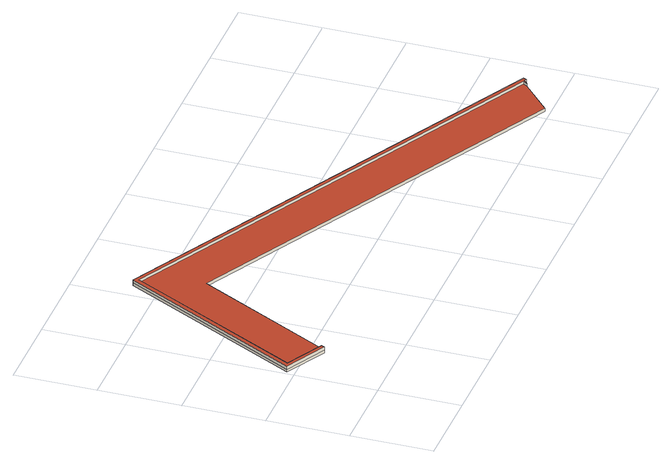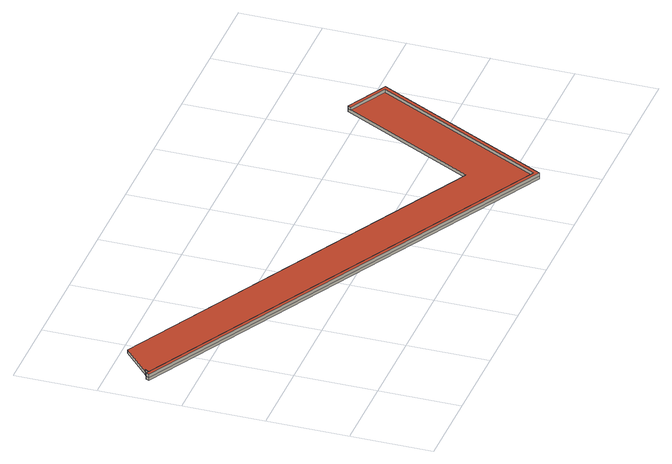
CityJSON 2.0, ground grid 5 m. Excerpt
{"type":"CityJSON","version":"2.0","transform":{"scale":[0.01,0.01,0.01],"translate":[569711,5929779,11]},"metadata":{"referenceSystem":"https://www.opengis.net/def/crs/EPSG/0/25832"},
"CityObjects":{
"building1":{"type":"Building","attributes":{"Grundfläche 2D":"115.931608","Grundhöhe NN":"11.302"},"geometry":[{"type":"Solid","lod":"3","boundaries":[[[[0,1,2,3,4,5,6,7,8,9,10,11]],[[12,13,14,15,16,17,18,19]],[[8,7,13,12]],[[12,19,9,8]],[[19,20,10,9]],[[20,21,11,10]],[[21,22,0,11]],[[22,23,1,0]],[[23,24,2,1]],[[24,25,3,2]],[[25,26,4,3]],[[26,15,5,4]],[[15,14,6,5]],[[6,14,13,7]],[[24,23,27,28]],[[25,24,28,29]],[[26,25,29,30]],[[16,15,26,30,31]],[[17,16,31,32]],[[18,17,32,33]],[[19,18,33,34]],[[20,19,34,35]],[[21,20,35,36]],[[22,21,36,37]],[[23,22,37,27]],[[28,27,37,36,35,34,33,32,31,30,29]]]],"semantics":{"surfaces":[{"type":"RoofSurface"},{"type":"WallSurface"},{"type":"GroundSurface"}],"values":[[0,0,1,1,1,1,1,1,1,1,1,1,1,1,1,1,1,1,1,1,1,1,1,1,1,2]]}}]}
},
"vertices":[
[3308,240,69],[606,1660,69],[22,548,69],[281,412,69],[281,413,69],[292,433,69],[55,558,69],[617,1627,69],[3275,230,69],[3262,204,69],[3285,226,69],[3297,219,69],[3275,230,50],[617,1627,50],[55,558,50],[292,433,50],[729,1265,50],[3071,33,50],[3261,204,50],[3262,204,50],[3285,226,50],[3297,219,50],[3308,240,50],[606,1660,50],[22,548,50],[281,412,50],[281,413,50],[606,1660,30],[22,548,30],[281,412,30],[281,413,30],[729,1265,30],[3071,33,30],[3261,204,30],[3262,204,30],[3285,226,30],[3297,219,30],[3308,240,30]
]}
